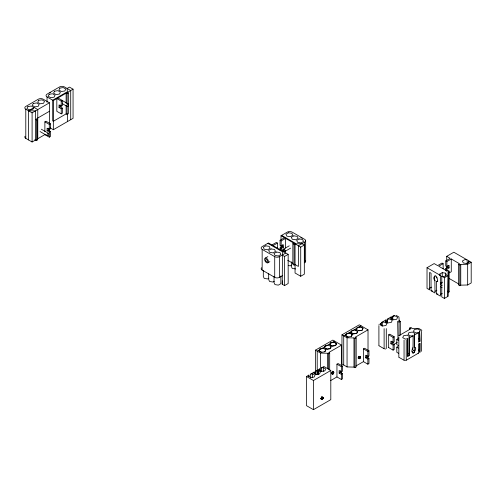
<?xml version="1.0" encoding="UTF-8"?>
<svg xmlns="http://www.w3.org/2000/svg" width="496" height="496" viewBox="0 0 496 496"><rect width="100%" height="100%" fill="white"/><g stroke="black" fill="none" stroke-linecap="round" stroke-linejoin="round"><path stroke-width="0.74" d="M312.585 377.586L312.585 373.786L310.701 374.077L310.682 377.884M317.948 374.492L317.955 370.686L316.07 370.977L316.051 374.709M323.318 371.392L323.318 367.586L321.433 367.877L321.414 371.684M387.209 322.27L387.209 319.195L391.152 316.913L391.406 319.213M387.457 323.181L387.209 319.195M392.572 319.449L392.665 316.256L395.114 315.89L397.606 317.328L396.695 319.294L393.285 319.821L390.792 318.382L391.406 317.062M392.826 319.839L392.826 316.256M406.23 360.102L406.23 340.126M413.112 353.288L413.019 352.148A2.678 1.544 -60 0 1 411.928 350.796A2.678 1.544 -60 0 1 413.019 348.192L413.112 335.792L410.576 335.997L408.078 334.558L408.995 332.593L412.399 332.066L414.892 333.504L414.284 334.825L414.284 347.119L414.631 347.262A2.678 1.544 -60 0 1 415.716 348.614A2.678 1.544 -60 0 1 414.631 351.218L414.532 352.464L412.858 353.14M414.532 347.268L414.284 334.825M419.901 343.244L419.876 352.334L419.901 343.244L418.475 344.063L418.457 353.158L406.143 360.307M419.647 331.743L419.901 341.205L419.647 331.743L420.261 330.404L417.768 328.966L414.358 329.493L413.447 331.458L415.939 332.903L418.475 332.692L418.475 342.023L419.901 341.205M448.198 292.398L449.147 291.853L449.147 271.151L448.198 271.696L447.913 296.391L444.379 298.431L441.775 296.93L441.775 287.451L440.355 286.632L440.355 296.112L436.406 293.83L436.505 281.542A2.678 1.544 60 0 0 437.59 280.19A2.678 1.544 60 0 0 436.505 277.586L436.406 276.334L434.986 275.516L434.893 276.65A2.678 1.544 60 0 0 433.802 278.002A2.678 1.544 60 0 0 434.893 280.612L434.986 293.012L431.043 290.737L431.043 273.24L429.623 272.416L429.623 289.912L427.019 288.412L427.019 267.71L434.149 263.587L437.621 265.596L442.041 263.041L443.145 263.68L443.145 268.782M468.596 262.892L468.596 260.741L471.2 262.248L471.2 282.949L467.666 284.989L460.753 285.15L459.804 285.702L458.54 284.971L458.54 264.269L459.488 263.723L451.279 258.98L446.865 261.535L445.755 260.896L445.755 265.999L446.865 266.637L449.072 265.36L449.072 267.914L446.865 269.185L445.755 268.553L445.755 270.735M317.905 374.554L317.955 370.686L320.36 372.074L319.48 373.972L316.188 374.486L313.782 373.091L314.284 372.006L310.701 374.077M321.172 398.827C320.98 397.891 322.722 396.199 323.07 397.668C323.404 400.365 319.474 398.846 322.183 399.336M333.492 371.752C329.301 372.986 334.521 376.067 333.535 371.777M360.065 356.506C360.97 360.728 355.775 357.839 359.984 356.457M282.664 275.522L279.515 277.338A3.391 1.959 0 0 1 274.716 277.338L262.155 270.084L262.155 249.383A3.391 1.959 0 0 1 262.155 246.611L268.454 242.972L288.164 254.355L288.164 283.514L284.568 285.591L282.218 284.233L282.497 251.081M282.218 284.233L282.453 280.91M447.913 296.391L448.198 271.696M333.021 373.897L331.595 373.073L332.345 371.771M394.091 315.586L394.382 315.413L392.999 316.212M378.907 324.353L379.242 324.155M321.154 398.152L321.495 397.581L322.921 398.406M319.641 349.748L319.133 350.833L321.544 352.228M321.433 367.877L323.857 366.476L330.801 370.487L330.801 399.646L313.441 409.671L306.497 405.66L306.497 376.501L308.921 375.1L308.413 376.191L310.825 377.58L314.111 377.072L314.997 375.174L312.585 373.786M325.004 346.648L324.502 347.739L326.907 349.128L330.2 348.62L331.08 346.716M324.83 351.714L325.717 349.816M316.07 370.977L319.653 368.906L319.151 369.997L321.557 371.386L324.849 370.878L325.729 368.974L323.318 367.586M346.134 334.447L345.631 335.538L348.037 336.927M351.503 331.353L351.001 332.438L353.406 333.833L356.698 333.318L357.579 331.421L355.167 330.032L351.794 330.491L350.883 332.456L353.375 333.895L356.779 333.368L357.697 331.402L355.198 329.964M351.329 336.418L352.21 334.521L349.804 333.132L346.425 333.591L345.514 335.556L348.006 336.995L351.416 336.468L352.327 334.502L349.835 333.064L347.919 333.424M356.364 329.344L356.872 328.253M381.839 325.333L381.839 322.295L385.789 320.013L385.423 321.476L387.922 322.921L391.325 322.394L392.237 320.422L389.744 318.984L387.457 319.337M408.915 337.925L409.529 336.604L407.036 335.166L403.626 335.693L402.715 337.658L405.207 339.097L407.495 338.756L407.724 339.103L407.743 356.382L409.169 355.564L409.169 338.067L409.169 355.564M359.792 358.323C357.38 358.118 358.831 355.663 360.139 357.752M380.42 324.967L380.612 323.256L380.06 324.576L382.552 326.015L385.956 325.488L386.874 323.522L384.375 322.084L381.839 322.295M28.508 139.909L28.508 110.751L34.174 107.477L37.77 109.554L37.77 138.719M49.457 102.808L43.152 99.175A3.391 1.959 0 0 0 38.359 99.175L25.792 106.429A3.391 1.959 0 0 0 25.792 109.194L32.097 112.834L49.457 102.808L49.457 123.535M70.711 119.697L70.711 90.539L64.406 86.905A3.391 1.959 0 0 0 59.613 86.905L47.046 94.153A3.391 1.959 0 0 0 47.046 96.925L53.345 100.564L73.061 89.181L73.061 118.339L53.345 129.723L50.195 127.906M66.129 103.149L66.129 93.18L67.078 93.732L68.343 93L68.343 113.702L67.078 114.433L66.129 113.888L53.345 121.266L52.719 120.9L52.719 100.198L66.762 92.089L68.343 93M61.237 101.11L62.347 100.471L62.347 105.574L61.237 106.212L59.03 104.935L59.03 107.489L61.237 108.767L62.347 108.128L62.347 113.231L61.237 113.869L56.823 111.315L56.823 98.561L61.237 101.11L61.237 106.212M49.457 111.265L36.673 118.649L37.615 119.195L37.615 139.897L36.357 140.628L34.776 139.717M35.303 119.319L36.357 119.927L37.615 119.195M59.03 107.489L60.134 106.851L62.347 108.128M44.876 131.614L44.876 121.855L45.985 121.216L50.4 123.771L50.4 128.873L49.296 129.512L47.089 128.235L47.089 130.783L49.296 132.06L50.4 131.421L50.4 136.524L49.296 137.163L44.876 134.614M44.876 121.855L49.296 124.409L50.4 123.771M47.089 130.783L48.193 130.15L50.4 131.421M25.06 136.22A3.391 1.959 0 0 0 25.792 138.359L32.097 141.992L36.103 139.68M37.305 138.985L45.452 134.286M281.009 239.562L281.009 235.724L287.308 232.091A3.391 1.959 0 0 1 292.107 232.091L304.668 239.339A3.391 1.959 0 0 1 304.668 242.11L304.668 262.812A3.391 1.959 0 0 0 305.207 260.45M271.926 244.981L276.346 242.426L277.45 243.065L277.45 248.167M280.06 250.12L280.06 247.938L281.164 248.577L283.371 247.299L283.371 244.745L281.164 246.022L280.06 245.384L280.06 240.281L284.481 237.733M273.029 245.613L277.45 243.065M280.06 240.281L281.164 240.92L285.584 238.365L285.584 248.124M280.06 247.938L282.267 246.661L283.371 247.299M265.143 258.193L267.852 256.63M281.238 250.356L282.187 249.81L283.445 250.536L283.445 252.067M283.346 249.234L289.236 245.83M295.157 264.48L294.109 265.087L292.845 264.356L292.845 243.654L293.793 243.108M283.445 250.536L281.871 251.447L267.821 243.338M292.845 243.654L294.109 244.379L295.684 243.468L281.635 235.358M284.71 251.534L290.606 248.13M284.32 251.856L285.584 251.125M267.821 262.83A2.678 1.544 60 0 0 267.071 258.714A2.678 1.544 60 0 0 264.678 259.923A2.678 1.544 60 0 0 267.821 262.83L269.874 261.646M262.155 249.383L274.716 256.637A3.391 1.959 0 0 0 279.515 256.637L285.814 252.997M304.668 242.11L298.369 245.749L298.369 266.451L295.027 264.523M282.218 255.074L284.568 256.432L288.164 254.355M281.009 235.724L300.719 247.107L304.321 245.03L304.321 274.189L300.719 276.266L295.052 272.992L295.052 243.834L301.965 243.672L304.321 245.03M268.875 278.206L267.629 278.932L264.225 278.405L263.308 276.433L263.308 270.295M291.53 265.131L290.284 265.85L288.238 265.534M274.245 281.306L272.998 282.026L269.588 281.499L268.677 279.533L268.677 273.395M446.704 260.939L446.704 256.339L453.84 252.222L467.176 259.923L467.176 263.512M445.755 260.896L450.176 258.348L446.704 256.339M443.145 263.68L438.731 266.228L446.933 270.971L447.882 270.419L449.147 271.151M445.755 268.553L447.969 267.276L449.072 267.914M439.741 274.09L442.234 272.645L445.644 273.172L446.555 275.144L444.063 276.582L441.775 276.229L441.775 285.702L440.355 284.884L440.355 275.404L439.741 274.09L439.741 275.547M458.54 264.269L459.804 264.994L460.753 264.449L467.666 264.287L471.2 262.248M315.462 373.922L315.462 350.133L332.822 340.107L341.521 345.129L341.521 366.618M368.02 329.834L355.235 337.218L356.184 337.764L356.184 366.922L354.919 367.654L353.97 367.102L347.057 366.941L341.955 363.996L341.955 334.837L359.321 324.812L368.02 329.834L368.02 350.554M449.388 272.831L451.279 271.74L451.279 258.98M334.577 341.124L317.217 351.143L317.217 371.095M361.076 325.822L343.716 335.848L343.716 365.006M441.775 276.229L444.379 277.729L447.913 275.689M429.009 288.591L431.501 287.153M440.361 283.204L442.234 282.125M341.521 345.129L328.736 352.513L329.685 353.059L329.685 369.942M434.998 291.332L436.871 290.253M315.462 350.133L320.565 353.078L327.478 353.245L328.42 353.791L329.685 353.059M341.955 334.837L347.057 337.782L353.97 337.943L354.919 338.489L356.184 337.764M440.361 294.432L442.234 293.353M397.984 339.531L397.668 321.315L399.057 322.121L400.322 321.389L400.322 335.191M336.945 376.935L336.945 364.176L338.049 363.537L342.469 366.091L342.469 371.194L341.366 371.833L339.152 370.555L339.152 373.11L341.366 374.381L342.469 373.742L342.469 378.845L341.366 379.483L336.945 376.935L330.634 380.581M363.444 361.64L363.444 348.88L364.548 348.242L368.968 350.796L368.968 355.899L367.858 356.531L365.651 355.26L365.651 357.808L367.858 359.085L368.968 358.447L368.968 363.549L367.858 364.188L363.444 361.64L355.868 366.011M388.672 334.819L389.782 334.18L394.196 336.734L394.196 341.837L393.092 342.476L390.885 341.198L390.885 343.753L393.092 345.024L394.196 344.391L394.196 349.494L393.092 350.133L388.356 347.398L388.672 347.212L388.672 334.819L393.092 337.373L394.196 336.734M306.497 376.501L313.441 380.513L330.801 370.487M336.945 364.176L341.366 366.73L342.469 366.091M363.444 348.88L367.858 351.428L368.968 350.796M409.467 329.66L409.467 328.129L410.731 327.397L411.804 328.017M398.939 335.662L410.632 328.904M398.468 345.576L396.806 344.621L396.806 339.518L397.916 338.88M339.152 373.11L340.262 372.471L342.469 373.742M365.651 357.808L366.755 357.17L368.968 358.447M390.885 343.753L391.989 343.114L394.196 344.391M393.477 344.596L397.265 342.407M409.169 338.067L413.112 335.792M414.532 334.967L418.475 332.692M398.703 353.369L396.806 352.278L396.806 347.169L397.916 346.537M332.605 374.12L331.545 373.593M418.054 353.276L418.388 353.233M358.651 327.224L360.536 326.932L363.06 328.302L362.148 330.274L358.738 330.801L356.246 329.356L357.157 327.391L360.567 326.864L362.942 328.321L362.061 330.224L358.769 330.733M332.153 342.525L334.037 342.228L336.449 343.623L335.569 345.52L332.277 346.028L329.871 344.639M321.42 348.719L323.305 348.428M385.566 349.004L385.02 349.029M405.505 360.518L404.779 360.518M332.438 374.145L331.384 373.593M28.508 110.751L35.421 110.912L35.421 140.077M398.803 320.782L399.249 321.135L398.933 317.012L396.174 315.382M467.176 259.923L464.888 259.569L462.396 261.008L463.307 262.973L466.717 263.5L469.21 262.062L468.596 260.741M295.653 268.95L292.243 268.423L291.332 266.451L291.332 261.851M431.043 290.737L432.568 290.972M436.406 293.83L437.931 294.066M449.264 278.523L458.85 284.053M427.019 267.71L440.355 275.404M447.882 291.127L449.147 291.853M73.061 89.181L69.465 87.104L67.109 88.462L67.394 92.454M57.927 97.923L62.347 100.471M62.453 100.626L68.343 104.03M62.446 103.72L67.034 106.367M399.249 320.769L400.322 321.389M409.467 328.129L410.539 328.749M287.686 260.282L293.155 263.438M418.388 338.656L419.635 339.376M41.335 129.202L48.54 133.362M40.027 131.539L47.232 135.699M418.388 350.027L419.635 350.753M396.806 339.518L398.703 340.609M412.399 349.562L414.892 351.001M414.532 351.323L414.532 352.464M407.656 353.022L408.902 353.741M396.806 347.169L398.468 348.13M407.743 356.382L407.495 338.756M379 345.786L384.208 348.793M398.939 357.3L404.141 360.307M359.302 356.277L360.27 356.884M359.327 356.401L360.282 357.083L358.856 356.258M358.856 356.326L360.276 357.219M358.844 356.469L360.27 357.294M358.831 356.543L360.239 357.442M358.794 356.698L360.22 357.523M358.769 356.773L360.195 357.597M360.102 357.827L358.676 357.002L360.065 357.901M358.602 357.151L360.028 357.976M358.515 357.3L359.984 358.05M358.465 357.368L359.898 358.193M358.416 357.436L359.848 358.261M358.261 357.622L359.743 358.385M358.205 357.672L359.631 358.496L358.149 357.728M358.503 358.093L359.457 358.645M358.385 358.174L359.395 358.682M358.267 358.23L359.278 358.751M358.149 358.273L359.16 358.806M332.345 371.157L333.721 372.012M332.332 371.299L333.771 372.18M332.345 371.361L333.783 372.248M332.357 371.485L333.789 372.378M332.357 371.622L333.789 372.446M332.357 371.696L333.771 372.595M332.332 371.845L333.758 372.67M332.314 371.919L333.721 372.818M332.27 372.074L333.696 372.893M332.246 372.149L333.672 372.973M332.215 372.223L333.641 373.048M332.184 372.304L333.572 373.203M332.103 372.453L333.535 373.277M332.066 372.527L333.492 373.345M332.016 372.595L333.448 373.42M331.923 372.732L333.399 373.488M331.874 372.794L333.3 373.618M331.818 372.856L333.244 373.68M331.706 372.973L333.188 373.742M331.65 373.023L333.076 373.848M331.477 373.159L332.959 373.941M331.353 373.228L332.841 374.021M331.712 373.55L332.723 374.077M322.09 396.93L323.051 397.538M322.109 397.054L323.07 397.668M321.637 396.98L323.07 397.804M321.637 397.054L323.063 397.873M321.625 397.122L323.039 398.021M321.594 397.277L323.02 398.096M321.575 397.352L323.001 398.176M321.551 397.426L322.952 398.331M321.464 397.656L322.89 398.48M321.427 397.73L322.853 398.555M321.346 397.879L322.815 398.629M321.296 397.953L322.729 398.778M321.253 398.021L322.679 398.846M321.203 398.09L322.629 398.914M321.098 398.214L322.58 398.976M321.042 398.276L322.468 399.094M320.986 398.325L322.412 399.15M320.931 398.381L322.357 399.206M321.29 398.747L322.239 399.299M321.055 398.883L322.065 399.404M320.937 398.927L321.947 399.46M421.867 330.733L421.445 329.983L418.661 328.364L411.804 328.383M319.653 368.906L319.66 370.419M314.284 372.006L314.297 373.488M308.921 375.1L308.927 376.619M467.666 264.287L467.666 284.989M460.753 264.449L460.753 285.15M459.804 264.994L459.804 285.702M447.969 265.36L447.969 267.276M446.865 261.535L446.865 266.637M446.865 269.185L446.865 271.374M446.704 266.309L446.704 267.84M445.644 273.172L445.644 276.092M444.379 277.729L444.379 298.431M442.234 272.645L442.234 276.291M421.414 331.359L421.414 351.335M404.054 340.126L404.054 360.102M399.057 322.121L399.057 335.922M398.84 337.119L398.84 357.095M393.092 337.373L393.092 342.476M393.092 345.024L393.092 350.133M391.989 341.198L391.989 343.114M391.152 316.913L391.152 319.071M386.285 328.619L386.285 348.589M386.037 320.162L386.037 322.468M385.789 320.013L385.789 322.319M384.115 328.619L384.115 348.589M382.094 322.437L382.094 326.238M380.674 323.274L380.674 324.793M378.907 325.605L378.907 345.582M368.02 355.923L368.02 358.23M367.858 351.428L367.858 356.531M367.858 359.085L367.858 364.188M366.755 355.26L366.755 357.17M354.919 338.489L354.919 367.654M353.97 337.943L353.97 367.102M347.057 337.782L347.057 366.941M341.521 371.225L341.521 373.525M341.366 366.73L341.366 371.833M341.366 374.381L341.366 379.483M340.262 370.555L340.262 372.471M328.42 353.791L328.42 369.136M327.478 353.245L327.478 368.59M320.565 353.078L320.565 371.492M313.441 380.513L313.441 409.671M305.66 240.727L305.66 261.429M300.719 247.107L300.719 276.266M294.109 244.379L294.109 265.087M284.568 256.432L284.568 285.591M282.267 244.745L282.267 246.661M281.164 240.92L281.164 246.022M281.164 248.577L281.164 250.034M281.009 245.694L281.009 247.994M280.854 276.012L280.854 283.687L278.361 285.126L274.958 284.599L274.04 282.633L274.04 276.495M279.515 256.637L279.515 277.338M274.716 256.637L274.716 277.338M67.394 113.937L67.394 121.613M67.078 93.732L67.078 103.695M67.078 105.995L67.078 114.433M66.129 105.45L66.129 113.888M61.237 108.767L61.237 113.869M60.134 104.935L60.134 106.851M53.345 100.564L53.345 129.723M49.457 128.898L49.457 131.204M49.296 124.409L49.296 129.512M49.296 132.06L49.296 137.163M48.193 128.235L48.193 130.15M47.046 96.925L47.046 102.3M36.357 119.927L36.357 140.628M32.097 112.834L32.097 141.992M25.792 109.194L25.792 138.359M437.807 281.077A2.722 2.151 24.9 0 1 436.449 281.647M436.449 277.376A2.722 2.151 24.9 0 1 437.28 277.853M434.98 280.804A2.722 0.577 81.2 0 1 434.465 277.568A2.722 0.577 81.2 0 1 434.98 276.526M442.227 285.746A2.765 1.6 0 0 1 440.374 284.251A2.765 1.6 0 0 1 442.184 282.739M442.227 287.203A2.765 1.6 0 0 1 440.684 286.434M414.29 346.989A2.722 0.577 -81.2 0 1 414.799 348.031A2.722 0.577 -81.2 0 1 414.29 351.261M412.821 352.11A2.722 2.151 -24.9 0 1 411.841 351.819M412.306 348.093A2.722 2.151 -24.9 0 1 412.821 347.839M408.599 355.632A2.765 1.6 0 0 1 408.425 355.806M407.935 353.71A2.765 1.6 0 0 1 408.295 353.927M413.428 350.678A2.765 1.6 0 0 1 413.763 350.908M300.793 237.733A2.678 1.544 60 0 1 301.351 237.826M301.828 238.061A2.678 1.544 60 0 1 302.176 238.328M283.681 249.234A1.339 0.775 60 0 1 285.107 250.492A1.339 0.775 60 0 1 284.431 251.615M283.309 249.705A1.339 0.775 60 0 1 283.47 249.358M283.086 249.761A1.339 0.775 60 0 1 284.543 249.767A1.339 0.775 60 0 1 284.475 251.608M49.774 92.957A2.678 1.544 -60 0 1 50.363 92.64M262.155 270.084A3.391 1.959 0 0 1 261.615 267.722M317.955 370.686L317.911 374.492L317.955 370.686M27.863 106.566L26.951 108.531L29.444 109.969L32.854 109.442L33.765 107.477L31.273 106.039L27.863 106.566M33.232 103.466L32.321 105.431L34.813 106.876L38.217 106.349L39.128 104.377L36.636 102.939L33.232 103.466M38.595 100.366L37.684 102.337L40.176 103.776L43.586 103.249L44.497 101.283L42.005 99.839L38.595 100.366M49.116 94.296L48.205 96.261L50.697 97.7L54.107 97.173L55.019 95.207L52.526 93.769L49.116 94.296M54.486 91.196L53.574 93.161L56.067 94.6L59.47 94.073L60.382 92.107L57.889 90.669L54.486 91.196M59.849 88.096L58.937 90.067L61.43 91.506L64.84 90.979L65.751 89.013L63.259 87.569L59.849 88.096M319.932 348.886L319.021 350.852L321.513 352.29L324.917 351.763L325.829 349.798L323.336 348.359L319.932 348.886M325.295 345.786L324.384 347.752L326.876 349.196L330.286 348.669L331.198 346.704L328.705 345.259L325.295 345.786M330.665 342.693L329.753 344.658L332.246 346.096L335.649 345.569L336.567 343.604L334.068 342.166L330.665 342.693M265.806 245.836L263.308 247.275L264.225 249.24L267.629 249.767L270.122 248.329L269.21 246.363L265.806 245.836M288.461 232.754L285.963 234.199L286.88 236.164L290.284 236.691L292.776 235.253L291.865 233.281L288.461 232.754M271.169 248.936L268.677 250.375L269.588 252.34L272.998 252.867L275.491 251.429L274.579 249.463L271.169 248.936M293.824 235.854L291.332 237.293L292.243 239.258L295.653 239.785L298.146 238.347L297.234 236.381L293.824 235.854M276.539 252.03L274.04 253.475L274.958 255.44L278.361 255.967L280.854 254.529L279.942 252.557L276.539 252.03M299.193 238.954L296.695 240.393L297.612 242.358L301.016 242.885L303.509 241.447L302.597 239.481L299.193 238.954M265.645 260.375A1.339 0.775 60 0 0 267.22 261.814A1.339 0.775 60 0 0 266.829 259.749A1.339 0.775 60 0 0 265.645 260.375M67.896 106.144A1.339 0.775 -60 0 0 68.386 104.055A1.339 0.775 -60 0 0 66.786 105.394A1.339 0.775 -60 0 0 67.896 106.144M48.093 135.476A1.339 0.775 -60 0 0 48.583 133.387A1.339 0.775 -60 0 0 46.984 134.726A1.339 0.775 -60 0 0 48.093 135.476"/></g></svg>
